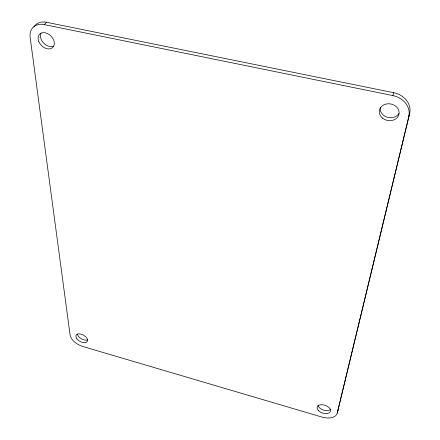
<?xml version="1.0" encoding="UTF-8"?>
<svg xmlns="http://www.w3.org/2000/svg" width="440" height="440" viewBox="0 0 440 440"><rect width="100%" height="100%" fill="white"/><g stroke="black" fill="none" stroke-linecap="round" stroke-linejoin="round"><path stroke-width="0.66" d="M46.563 22.292L44.259 24.602A18.706 13.437 45.7 0 0 30.162 37.499L70.07 334.873A12.848 7.255 29.5 0 0 82.698 346.451L322.047 417.093A13.987 8.173 18.4 0 0 337.243 413.111L409.624 113.427A19.866 16.786 9.9 0 0 393.75 92.703L46.563 22.292A18.628 13.431 45.8 0 0 33.852 27.066M337.243 413.111L409.624 113.427M408.793 116.364A19.96 16.814 10.2 0 0 392.838 95.579L393.75 92.703M44.259 24.602L392.838 95.579M399.003 113.443A9.933 8.393 9.9 0 1 387.052 117.172A9.933 8.393 9.9 0 1 380.375 107.36M53.257 46.206A9.312 6.716 45.8 0 1 43.461 42.917A9.312 6.716 45.8 0 1 41.025 33.061M330.869 409.118A6.969 4.092 18.3 0 1 323.769 410.179A6.969 4.092 18.3 0 1 317.977 405.35M87.698 339.829A6.402 3.63 29.5 0 1 81.466 338.861A6.402 3.63 29.5 0 1 77.418 334.015M338.052 410.108A13.943 8.184 18.3 0 1 337.689 411.12M382.69 118.255A9.977 8.404 10.2 0 0 398.954 114.312A9.977 8.404 10.2 0 0 385.963 104.066A9.977 8.404 10.2 0 0 382.69 118.255M38.66 41.173A9.35 6.716 45.6 0 0 52.547 47.652A9.35 6.716 45.6 0 0 47.432 33.517A9.35 6.716 45.6 0 0 38.66 41.173M318.423 410.57A6.991 4.087 18.4 0 0 330.039 412.104A6.991 4.087 18.4 0 0 322.966 404.784A6.991 4.087 18.4 0 0 318.423 410.57M76.896 338.822A6.424 3.625 29.5 0 0 87.026 341.831A6.424 3.625 29.5 0 0 81.268 334.152A6.424 3.625 29.5 0 0 76.896 338.822"/></g></svg>
